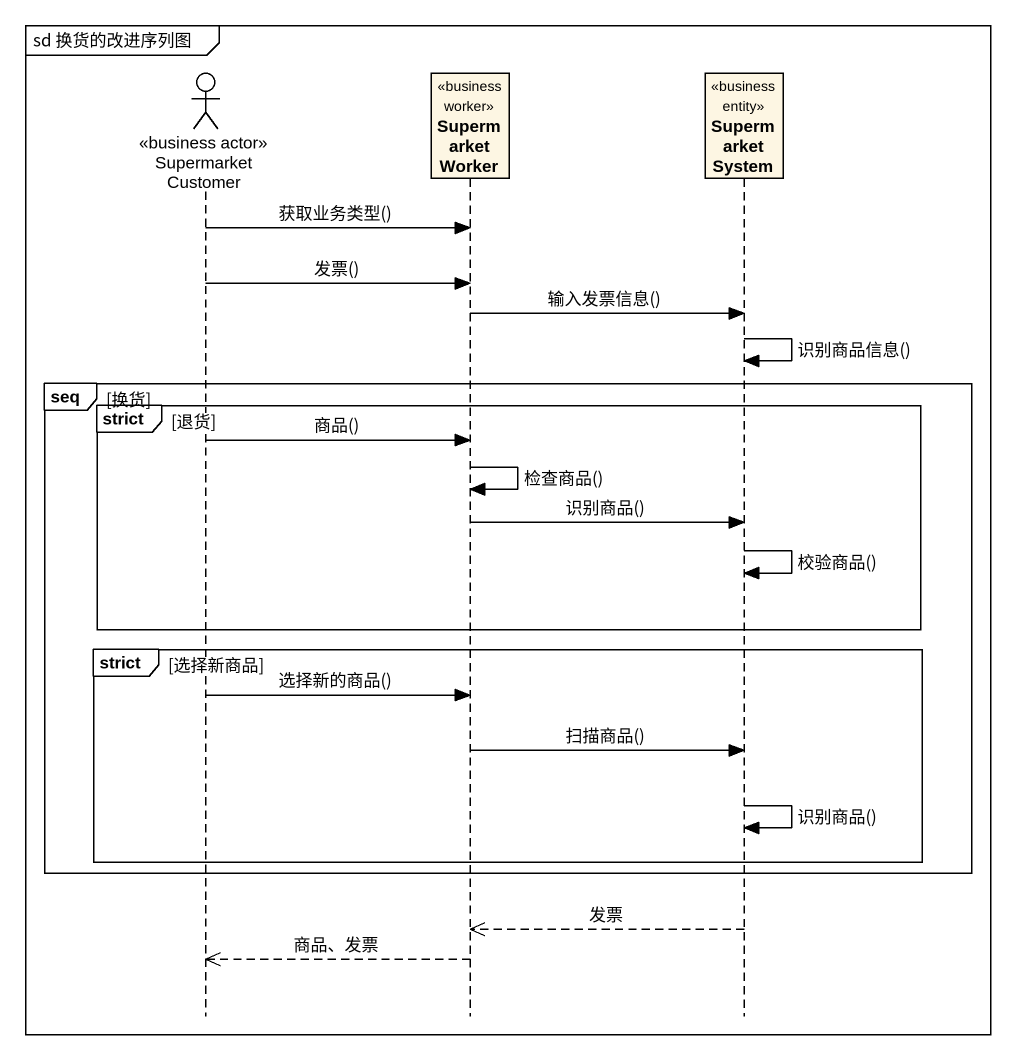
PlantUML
@startuml
mainframe sd 换货的改进序列图
hide footbox
actor SupermarketCustomer <<business actor>>
participant SupermarketWorker <<business worker>>
participant SupermarketSystem <<business entity>>

SupermarketCustomer -> SupermarketWorker : 获取业务类型()
SupermarketCustomer -> SupermarketWorker : 发票()
SupermarketWorker -> SupermarketSystem : 输入发票信息()
SupermarketSystem -> SupermarketSystem : 识别商品信息()
group seq [换货]
  group strict [退货]
    SupermarketCustomer -> SupermarketWorker : 商品()
    SupermarketWorker -> SupermarketWorker : 检查商品()
    SupermarketWorker -> SupermarketSystem : 识别商品()
    SupermarketSystem -> SupermarketSystem : 校验商品()
  end
  group strict [选择新商品]
    SupermarketCustomer -> SupermarketWorker : 选择新的商品()
    SupermarketWorker -> SupermarketSystem : 扫描商品()
    SupermarketSystem -> SupermarketSystem : 识别商品()
  end
end
SupermarketSystem -->> SupermarketWorker : 发票
SupermarketWorker -->> SupermarketCustomer : 商品、发票
@enduml
